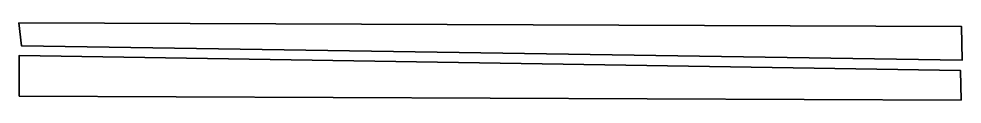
# Model space of a CAD drawing. Header units: inches. Extents: x 88 to 1320, y -1088 to -988.
import ezdxf

# ---------------------------------------------------------------- set-up
doc = ezdxf.new("R2010")
doc.units = ezdxf.units.IN
doc.header["$MEASUREMENT"] = 0
doc.layers.add('1200s tas', color=7, linetype='Continuous')

msp = doc.modelspace()

# ---------------------------------------------------------------- linework, layer by layer
at = {"layer": '1200s tas', "color": 250, "lineweight": 35}
for points in [[(87.7, -987.8), (1318.8, -992.2), (1319.7, -1036.3), (90.9, -1017.5), (87.7, -987.8)], [(1318.5, -1088.1), (88.1, -1083), (88.1, -1030.1), (1317.7, -1049.7), (1318.5, -1088.1)]]:
    msp.add_lwpolyline(points, dxfattribs=at)

doc.saveas('drawing.dxf')
